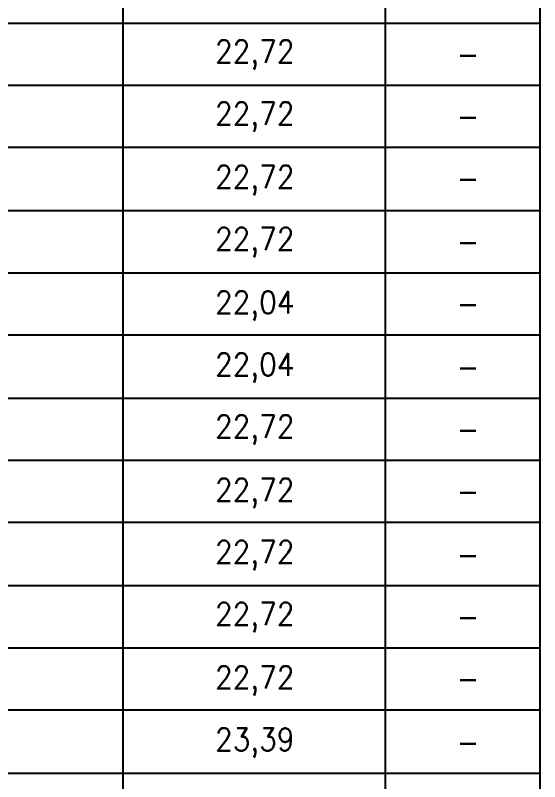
# Model space of a CAD drawing. Header units: millimetres. Extents: x 0 to 420, y 0 to 297.
# Drawn here: x 60.86 to 77.68, y 124.48 to 149.05 of the extents above; entities that cross this region are included whole.
import ezdxf

# ---------------------------------------------------------------- set-up
doc = ezdxf.new("R2010")
doc.units = ezdxf.units.MM
doc.layers.get('0').update_dxf_attribs({"linetype": 'CONTINUOUS'})
doc.styles.get("Standard").update_dxf_attribs({"font": 'STANDARD'})

msp = doc.modelspace()

# ---------------------------------------------------------------- linework, layer by layer
at = {"color": 0, "true_color": 0x000007}
for points in [[(64.304333, 241.3), (64.304333, 34.586333)], [(72.728667, 241.3), (72.728667, 34.586333)], [(77.681667, 241.3), (77.681667, 34.586333)], [(28.913667, 148.801667), (77.681667, 148.801667)], [(28.913667, 146.812), (77.681667, 146.812)], [(28.913667, 144.822333), (77.681667, 144.822333)], [(28.913667, 142.790333), (77.681667, 142.790333)], [(28.913667, 140.800667), (77.681667, 140.800667)], [(28.913667, 138.811), (77.681667, 138.811)], [(28.913667, 136.779), (77.681667, 136.779)], [(28.913667, 134.789333), (77.681667, 134.789333)], [(28.913667, 132.799667), (77.681667, 132.799667)], [(28.913667, 130.767667), (77.681667, 130.767667)], [(28.913667, 128.778), (77.681667, 128.778)], [(28.913667, 126.788333), (77.681667, 126.788333)], [(28.913667, 124.756333), (77.681667, 124.756333)]]:
    msp.add_lwpolyline(points, dxfattribs=at)

# ---------------------------------------------------------------- texts
at = {"color": 0, "true_color": 0x0000fb, "char_height": 0.724708, "attachment_point": 1}
for s, insert, width in [('22,72', (67.267668, 148.256375), 2.29490876), ('-', (75.014663, 148.171712), 0.32209244), ('22,72', (67.267668, 146.266712), 2.29490876), ('-', (75.014663, 146.18204), 0.32209244), ('22,72', (67.267668, 144.234708), 2.29490876), ('-', (75.014663, 144.192377), 0.32209244), ('22,72', (67.267668, 142.245045), 2.29490876), ('-', (75.014663, 142.160373), 0.32209244), ('22,04', (67.267668, 140.213041), 2.37543178), ('-', (75.014663, 140.17071), 0.32209244), ('22,04', (67.267668, 138.223378), 2.37543178), ('-', (75.014663, 138.138706), 0.32209244), ('22,72', (67.267668, 136.233706), 2.29490876), ('-', (75.014663, 136.149043), 0.32209244), ('22,72', (67.267668, 134.201712), 2.29490876), ('-', (75.014663, 134.159371), 0.32209244), ('22,72', (67.267668, 132.212048), 2.29490876), ('-', (75.014663, 132.127368), 0.32209244), ('22,72', (67.267668, 130.222368), 2.29490876), ('-', (75.014663, 130.137705), 0.32209244), ('22,72', (67.267668, 128.190382), 2.29490876), ('-', (75.014663, 128.148041), 0.32209244), ('23,39', (67.267668, 126.200701), 2.29490876), ('-', (75.014663, 126.116038), 0.32209244)]:
    msp.add_mtext(s, dxfattribs=dict(at, insert=insert, width=width))

doc.saveas('drawing.dxf')
